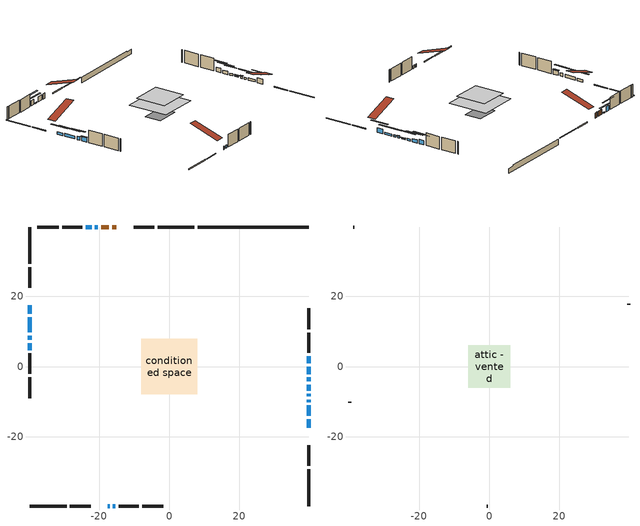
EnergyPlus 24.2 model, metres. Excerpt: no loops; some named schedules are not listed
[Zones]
conditioned space
 floor outside (Floor1 construction): -3.05,-3.05 -3.05,3.05 3.05,3.05 3.05,-3.05 z0.45
 floor adiabatic (AdiabaticFloorConstruction): -7.97,-7.97 -7.97,7.97 7.97,7.97 7.97,-7.97 z2.89
 floor foundation (Slab1 construction): -4.57,-3.35 -4.57,3.35 4.57,3.35 4.57,-3.35 z-1.68
 wall outside (RimJoist1 construction): 7.21,39.84 -3.31,39.84 / -39.84,-39.84 -29.32,-39.84 / -39.84,39.84 -39.84,29.32 / 39.84,-39.84 39.84,-29.32 z0.45:0.75
 wall outside (RimJoist2 construction): -4.24,39.84 -10.18,39.84 / -28.39,-39.84 -22.45,-39.84 / -39.84,28.39 -39.84,22.45 / 39.84,-28.39 39.84,-22.45 z0.45:0.75
 wall outside (AdiabaticWallConstruction 1): -15.13,39.84 -16.33,39.84 / -17.26,39.84 -19.47,39.84 z0.45:2.48
 wall outside (AdiabaticWallConstruction): -17.5,-39.84 -17.05,-39.84 / -16.12,-39.84 -15.4,-39.84 / 39.84,-2.17 39.84,-0.03 z0.45:1.67; 39.84,-17.49 39.84,-15.06 z0.45:2.28; 39.84,-14.13 39.84,-11.08 z0.45:1.29; 39.84,-10.15 39.84,-9.49 z0.45:1.19; 39.84,-8.56 39.84,-7.8 z0.45:1.21; -39.84,17.5 -39.84,15.06 z0.45:1.42; -39.84,14.13 -39.84,9.76 z0.45:1.59; 39.84,-6.87 39.84,-5.19 / -20.4,39.84 -21.24,39.84 z0.45:0.86; 39.84,-4.26 39.84,-3.09 z0.45:1.27; 39.84,0.9 39.84,2.93 / -39.84,6.68 -39.84,4.64 z0.45:2.1; -22.17,39.84 -23.9,39.84 z0.45:2.48; -39.84,8.83 -39.84,7.61 z0.45:1.8
 wall outside (Wall1 construction): -24.83,39.84 -30.63,39.84 / -14.47,-39.84 -8.67,-39.84 / -39.84,3.72 -39.84,-2.08 / 39.84,3.86 39.84,9.66 z0.45:5.33
 wall outside (Wall2 construction): -31.56,39.84 -37.63,39.84 / -7.74,-39.84 -1.67,-39.84 / -39.84,-3.01 -39.84,-9.09 / 39.84,10.59 39.84,16.66 z0.45:5.33
 wall foundation (FoundationWall1 construction): 8.14,39.84,-1.68 8.14,39.84,0.45 36.67,39.84,0.45 36.67,39.84,0.13 39.84,39.84,0.13 39.84,39.84,-1.68
 window (WindowConstruction 12): -17.49,-39.84 -17.05,-39.84 z0.45:1.67
 window (WindowConstruction 6): 39.84,-17.49 39.84,-15.06 z0.45:2.28
 window (WindowConstruction 7): 39.84,-14.13 39.84,-11.08 z0.45:1.29
 window (WindowConstruction 8): 39.84,-10.15 39.84,-9.49 z0.45:1.19
 window (WindowConstruction 9): 39.84,-8.56 39.84,-7.8 z0.45:1.21
 window (WindowConstruction 10): -39.84,17.49 -39.84,15.06 z0.45:1.42
 window (WindowConstruction 11): -39.84,14.13 -39.84,9.76 z0.45:1.59
 window (WindowConstruction 13): -16.12,-39.84 -15.4,-39.84 z0.45:1.67
 window (WindowConstruction 14): 39.84,-6.87 39.84,-5.19 z0.45:0.86
 window (WindowConstruction 15): -20.4,39.84 -21.24,39.84 z0.45:0.86
 window (WindowConstruction): 39.84,-4.26 39.84,-3.09 z0.45:1.26
 window (WindowConstruction 1): 39.84,-2.17 39.84,-0.03 z0.45:1.67
 window (WindowConstruction 2): 39.84,0.9 39.84,2.93 z0.45:2.1
 window (WindowConstruction 3): -22.17,39.84 -23.9,39.84 z0.45:2.48
 window (WindowConstruction 4): -39.84,8.83 -39.84,7.61 z0.45:1.8
 window (WindowConstruction 5): -39.84,6.68 -39.84,4.65 z0.45:2.1
 door (Door): -15.13,39.84 -16.33,39.84 z0.45:2.48
 door (Door 1): -17.26,39.84 -19.47,39.84 z0.45:2.48
 ceiling adiabatic (AdiabaticFloorConstruction): 7.97,-7.97 7.97,7.97 -7.97,7.97 -7.97,-7.97 z2.89
attic - vented
 floor to conditioned space (Floor2 construction Reversed): -6.03,-6.03 -6.03,6.03 6.03,6.03 6.03,-6.03 z5.33
 wall outside (Wall3 construction): -38.56,39.84 -38.91,39.84 / -0.74,-39.84 -0.39,-39.84 / -39.84,-10.02 -39.84,-10.37 / 39.84,17.59 39.84,17.94 z0.45:5.33
 roof outside (Roof1 construction): -14.21,39.84,5.33 -14.21,28.08,9.25 -11.11,28.08,9.25 -11.11,39.84,5.33; -18.42,-39.84,5.33 -18.42,-28.08,9.25 -21.52,-28.08,9.25 -21.52,-39.84,5.33; -39.84,18.42,5.33 -28.08,18.42,9.25 -28.08,21.52,9.25 -39.84,21.52,5.33; 39.84,-18.42,5.33 28.08,-18.42,9.25 28.08,-21.52,9.25 39.84,-21.52,5.33
shading: 39.84,-12.57 39.84,-19.98 40.25,-19.98 40.25,-12.57 z4.77; 39.84,-8.59 39.84,-16.62 40.25,-16.62 40.25,-8.59 z3.78; 39.84,-7 39.84,-12.64 40.25,-12.64 40.25,-7 z3.68; 39.84,-7.6 39.84,-8.76 40.25,-8.76 40.25,-7.6 z1.41; -39.84,12.57 -39.84,19.98 -40.25,19.98 -40.25,12.57 z3.91; -39.84,7.27 -39.84,16.62 -40.25,16.62 -40.25,7.27 z4.08; 39.84,-4.99 39.84,-7.07 40.25,-7.07 40.25,-4.99 z1.06; -23.73,39.84 -17.91,39.84 -17.91,40.25 -23.73,40.25 z3.35; 39.84,-0.6 39.84,-6.75 40.25,-6.75 40.25,-0.6 z3.75; 39.84,2.46 39.84,-4.66 40.25,-4.66 40.25,2.46 z4.16; 39.84,5.42 39.84,-1.59 40.25,-1.59 40.25,5.42 z4.59; -26.39,39.84 -19.68,39.84 -19.68,40.25 -26.39,40.25 z4.97; -39.84,5.12 -39.84,11.32 -40.25,11.32 -40.25,5.12 z4.29; -39.84,4.44 -39.84,6.88 -40.25,6.88 -40.25,4.44 z2.3
[Building]
Building 1: Terrain=Suburbs
[Site:Location]
London AP_ON: Latitude {deg}=43.03; Longitude {deg}=-81.15; Time Zone {hr}=-5; Elevation {m}=278; Keep Site Location Information=Yes
[Site:GroundTemperature:Shallow]
3.98693, 1.93205, 1.76749, 2.74264, 6.6573, 10.5537, 13.9317, 16.0716, 16.2534, 14.513, 11.2211, 7.44421
[Site:WaterMainsTemperature]
Calculation Method=Schedule; Temperature Schedule=mains temperature schedule
[Material] Roughness=Rough; Thermal Absorptance=0.9
Name | Thickness {m} | Conductivity {W/m-K} | Density {kg/m3} | Specific Heat {J/kg-K} | Solar Absorptance | Visible Absorptance
asphalt or fiberglass shingles | 0.00635 | 0.162714 | 1121.4 | 1465.45 | 0.4 | 0.4
ceiling stud and cavity | 0.1397 | 0.117363 | 65.682 | 1177.47 | 0.7 | 0.7
concrete 4.0 in. | 0.1016 | 1.803125 | 2242.8 | 837.4 | 0.7 | 0.7
concrete 8.0 in. | 0.2032 | 1.803125 | 2242.8 | 837.4 | 0.7 | 0.7
door material | 0.04445 | 0.053851 | 512.64 | 1214.23 | 0.7 | 0.7
door material 1 | 0.04445 | 0.188738 | 512.64 | 1214.23 | 0.7 | 0.7
exterior vertical ins | 0.0457286 | 0.029427 | 32.04 | 1214.23 | 0.7 | 0.7
floor covering | 0.0127 | 0.0433444 | 54.468 | 1339.84 | 0.6 | 0.6
floor rigid ins; wall rigid ins | 0.512978 | 0.029427 | 32.04 | 1214.23 | 0.7 | 0.7
floor stud and cavity | 0.1397 | 0.0911719 | 92.3553 | 1139.71 | 0.7 | 0.7
floor stud and cavity 1 | 0.1397 | 1.75129 | 37.0049 | 1207.88 | 0.7 | 0.7
furniture material conditioned space 1 | 0.1524 | 0.115458 | 640.8 | 1214.23 | 0.6 | 0.6
gypsum board | 0.0127 | 0.160291 | 801 | 837.4 | 0.6 | 0.6
gypsum board 1 | 0.0127 | 0.160291 | 801 | 837.4 | 0.7 | 0.7
osb sheathing 0.5 in. | 0.0127 | 0.115458 | 512.64 | 1214.23 | 0.7 | 0.7
osb sheathing 0.75 in. | 0.01905 | 0.115458 | 512.64 | 1214.23 | 0.7 | 0.7
osb sheathing 2.0 in. | 0.0508 | 0.115458 | 512.64 | 1214.23 | 0.7 | 0.7
rim joist stud and cavity | 0.0508 | 0.177588 | 50.32683 | 1063.81 | 0.6 | 0.6
rim joist stud and cavity 1 | 0.0508 | 0.029095 | 125.044 | 1163.47 | 0.6 | 0.6
wall stud and cavity | 0.1397 | 0.0812893 | 139.0536 | 1170.24 | 0.7 | 0.7
wall stud and cavity 1 | 0.1397 | 0.0815399 | 139.0536 | 1170.24 | 0.7 | 0.7
wall stud and cavity 2 | 0.0889 | 6.1454 | 50.32683 | 1063.81 | 0.6 | 0.6
wall stud and cavity 3 | 0.0889 | 0.380278 | 52.3479 | 1209.89 | 0.7 | 0.7
wall stud and cavity 4 | 0.0889 | 0.391764 | 83.0341 | 1211.67 | 0.7 | 0.7
wood siding | 0.0254 | 0.102417 | 544.68 | 1172.36 | 0.4 | 0.4
wood siding 1 | 0.00254 | 0.102417 | 544.68 | 1172.36 | 0.4 | 0.4
wood siding 2; wood siding 3; wood siding 4 | 0.0254 | 0.102417 | 544.68 | 1172.36 | 0.7 | 0.7
[WindowMaterial:SimpleGlazingSystem]
Name | U-Factor {W/m2-K} | Solar Heat Gain Coefficient
WindowMaterial | 3.00537 | 0.53
WindowMaterial 1 | 2.94177 | 0.61
WindowMaterial 10 | 2.94348 | 0.61
WindowMaterial 11 | 6.84426 | 0.7
WindowMaterial 12 | 6.802244 | 0.72
WindowMaterial 13 | 3.06101 | 0.39
WindowMaterial 14 | 7.84927 | 0.65
WindowMaterial 2 | 2.93155 | 0.63
WindowMaterial 3 | 6.816439 | 0.79
WindowMaterial 4 | 2.97584 | 0.58
WindowMaterial 5 | 2.95142 | 0.6
WindowMaterial 6 | 2.983789 | 0.55
WindowMaterial 7 | 3.05704 | 0.44
WindowMaterial 8 | 3.05136 | 0.46
WindowMaterial 9 | 2.99401 | 0.55
[Construction]
AdiabaticFloorConstruction: floor stud and cavity 1, floor rigid ins, osb sheathing 0.75 in., floor covering
AdiabaticWallConstruction: wood siding 3, wall rigid ins, wall stud and cavity 3, gypsum board
AdiabaticWallConstruction 1: wood siding 4, wall rigid ins, wall stud and cavity 3, gypsum board
Door: door material
Door 1: door material 1
Floor1 construction: floor stud and cavity, osb sheathing 0.75 in., floor covering
Floor2 construction Reversed: gypsum board, ceiling stud and cavity
FoundationWall1 construction: concrete 8.0 in., gypsum board 1
furniture construction conditioned space 1: furniture material conditioned space 1
PartitionWallConstruction: gypsum board, wall stud and cavity 4, gypsum board
RimJoist1 construction: wood siding 2, rim joist stud and cavity
RimJoist2 construction: wood siding 2, osb sheathing 2.0 in., rim joist stud and cavity 1
Roof1 construction: asphalt or fiberglass shingles
Slab1 construction: concrete 4.0 in.
Wall1 construction: wood siding, osb sheathing 0.5 in., wall stud and cavity, gypsum board
Wall2 construction: wood siding, osb sheathing 0.5 in., wall stud and cavity 1, gypsum board
Wall3 construction: wood siding 1, wall stud and cavity 2
WindowConstruction: WindowMaterial
WindowConstruction 1: WindowMaterial 1
WindowConstruction 10: WindowMaterial 9
WindowConstruction 11: WindowMaterial 10
WindowConstruction 12: WindowMaterial 11
WindowConstruction 13: WindowMaterial 12
WindowConstruction 14: WindowMaterial 13
WindowConstruction 15: WindowMaterial 14
WindowConstruction 2; WindowConstruction 5: WindowMaterial 2
WindowConstruction 3: WindowMaterial 3
WindowConstruction 4: WindowMaterial 4
WindowConstruction 6: WindowMaterial 5
WindowConstruction 7: WindowMaterial 6
WindowConstruction 8: WindowMaterial 7
WindowConstruction 9: WindowMaterial 8
[Zone] Multiplier=1; Part of Total Floor Area=Yes
Name | Volume {m3}
attic - vented | 92.6625
conditioned space | 767.5
[Space]
Name | Zone | Volume {m3}
attic - vented 1 | attic - vented | 92.6625
conditioned space 1 | conditioned space | 767.5
[ZoneInfiltration:EffectiveLeakageArea]
infil attic - vented 1: Zone or Space=attic - vented 1; Schedule=Always On Discrete; Effective Air Leakage Area {cm2}=6356.51; Stack Coefficient=0.000611612; Wind Coefficient=1.67093e-05
[ZoneMixing]
whole house fan mix: Zone or Space=attic - vented; Schedule=Always On Continuous; Design Flow Rate Calculation Method=Flow/Zone; Design Flow Rate {m3/s}=0; Source Zone or Space=conditioned space
[SurfaceProperty:ExposedFoundationPerimeter]
Slab1: Exposed Perimeter Calculation Method=TotalExposedPerimeter; Total Exposed Perimeter {m}=31.7
[InternalMass] Zone or ZoneList=conditioned space; Space or SpaceList=conditioned space 1
Name | Construction | Surface Area {m2}
furniture mass conditioned space 1 | furniture construction conditioned space 1 | 141.072
partition wall mass | PartitionWallConstruction | 352.681
[Lights]
interior lighting: Zone or ZoneList or Space or SpaceList=conditioned space 1; Schedule=interior lighting schedule; Design Level Calculation Method=LightingLevel; Lighting Level {W}=343.2; Return Air Fraction=0; Fraction Radiant=0.6; Fraction Visible=0.2; Fraction Replaceable=1
[People]
occupants: Zone or ZoneList or Space or SpaceList=conditioned space 1; Number of People Schedule=occupants schedule; Number of People Calculation Method=People; Number of People=3; Fraction Radiant=0.314171; Sensible Heat Fraction=0.56303; Activity Level Schedule=occupants activity schedule; Carbon Dioxide Generation Rate {m3/s-W}=0; Enable ASHRAE 55 Comfort Warnings=No; Mean Radiant Temperature Calculation Type=EnclosureAveraged
[ElectricEquipment] Zone or ZoneList or Space or SpaceList=conditioned space 1; Design Level Calculation Method=EquipmentLevel
Name | Schedule | Design Level {W} | Fraction Latent | Fraction Radiant | Fraction Lost
clothes dryer | clothes dryer schedule | 140.772 | 0.015 | 0.081 | 0.85
clothes washer | clothes washer schedule | 32.1985 | 0.03 | 0.162 | 0.7
cooking range | cooking range schedule | 215.147 | 0.08 | 0.432 | 0.2
dishwasher | dishwasher schedule | 66.8632 | 0.3 | 0.18 | 0.4
fridge | fridge schedule | 72.9452 | 0 | 0.6 | 0
mech vent house fan | mech vent house fan schedule | 0.95 | 0 | 0 | 1
mech vent house fan cfis | mech vent house fan cfis schedule | 0 | 0 | 0 | 0
misc plug loads | misc plug loads schedule | 494.7 | 0.045 | 0.513 | 0.1
whole house fan | Always On Discrete | 0 | 0 | 0 | 1
[OtherEquipment] Zone or ZoneList or Space or SpaceList=conditioned space 1; Design Level Calculation Method=EquipmentLevel
Name | Fuel Type | Schedule | Design Level {W} | Fraction Latent | Fraction Radiant | Fraction Lost
clothes dryer 1 | Electricity | clothes dryer schedule | 0 | 0.015 | 0.081 | 0.85
cooking range 1 | Electricity | cooking range schedule | 0 | 0.08 | 0.432 | 0.2
general water use latent | None | general water use schedule | 62.594 | 1 | 0 | 0
general water use sensible | None | general water use schedule | -61.6891 | 0 | 0.6 | 0
mech vent house fan latent load | None | Always On Discrete | 0 | 1 | 0 | 0
mech vent house fan sensible load | None | Always On Discrete | 0 | 0 | 0 | 0
water heater energy adjustment1 | NaturalGas | Always On Discrete | 0.01 | 0 | 0 | 1
[ZoneInfiltration:DesignFlowRate] Zone or ZoneList or Space or SpaceList=conditioned space 1; Schedule=Always On Discrete; Design Flow Rate Calculation Method=Flow/Zone; Design Flow Rate {m3/s}=0
infil flow; natural vent flow; whole house fan flow
[Foundation:Kiva]
Foundation Kiva 1: Initial Indoor Air Temperature {C}=18; Wall Height Above Grade {m}=0.450007; Wall Depth Below Slab {m}=0.2032; Custom Block Material Name 1=exterior vertical ins; Custom Block Depth 1 {m}=2.13; Custom Block X Position 1 {m}=0.2159; Custom Block Z Position 1 {m}=0
[Foundation:Kiva:Settings]
Soil Conductivity {W/m-K}=0.849921; Soil Density {kg/m3}=1842.3; Soil Specific Heat {J/kg-K}=418.7; Ground Solar Absorptivity=0.9; Ground Thermal Absorptivity=0.9; Ground Surface Roughness {m}=0.03; Far-Field Width {m}=40; Deep-Ground Boundary Condition=ZeroFlux; Deep-Ground Depth {m}=40; Minimum Cell Dimension {m}=0.2; Maximum Cell Growth Coefficient=3; Simulation Timestep=Timestep
[Exterior:Lights]
exterior lighting: Schedule=exterior lighting schedule; Design Level {W}=75.6
[Schedule:Constant]
Name | Hourly Value
Always On Continuous; mech vent house fan schedule; mech vent house fan cfis schedule; Always On Discrete | 1
occupants activity schedule | 117.228
fridge schedule | 0
[Schedule:Week:Daily]
interior lighting schedule Week Rule - Jan1-Jan27: interior lighting schedule day, interior lighting schedule day, interior lighting schedule day, interior lighting schedule day, interior lighting schedule day, interior lighting schedule day, interior lighting schedule day, interior lighting schedule default day, interior lighting schedule default day, interior lighting schedule default day, interior lighting schedule default day, interior lighting schedule default day
interior lighting schedule Week Rule - Jan28-Feb3: interior lighting schedule day, interior lighting schedule day, interior lighting schedule day, interior lighting schedule day, interior lighting schedule day 1, interior lighting schedule day 1, interior lighting schedule day 1, interior lighting schedule default day, interior lighting schedule default day, interior lighting schedule default day, interior lighting schedule default day, interior lighting schedule default day
interior lighting schedule Week Rule - Feb4-Feb24: interior lighting schedule day 1, interior lighting schedule day 1, interior lighting schedule day 1, interior lighting schedule day 1, interior lighting schedule day 1, interior lighting schedule day 1, interior lighting schedule day 1, interior lighting schedule default day, interior lighting schedule default day, interior lighting schedule default day, interior lighting schedule default day, interior lighting schedule default day
interior lighting schedule Week Rule - Feb25-Mar3: interior lighting schedule day 1, interior lighting schedule day 1, interior lighting schedule day 1, interior lighting schedule day 1, interior lighting schedule day 2, interior lighting schedule day 2, interior lighting schedule day 2, interior lighting schedule default day, interior lighting schedule default day, interior lighting schedule default day, interior lighting schedule default day, interior lighting schedule default day
interior lighting schedule Week Rule - Mar4-Mar31: interior lighting schedule day 2, interior lighting schedule day 2, interior lighting schedule day 2, interior lighting schedule day 2, interior lighting schedule day 2, interior lighting schedule day 2, interior lighting schedule day 2, interior lighting schedule default day, interior lighting schedule default day, interior lighting schedule default day, interior lighting schedule default day, interior lighting schedule default day
interior lighting schedule Week Rule - Apr1-Apr28: interior lighting schedule day 3, interior lighting schedule day 3, interior lighting schedule day 3, interior lighting schedule day 3, interior lighting schedule day 3, interior lighting schedule day 3, interior lighting schedule day 3, interior lighting schedule default day, interior lighting schedule default day, interior lighting schedule default day, interior lighting schedule default day, interior lighting schedule default day
interior lighting schedule Week Rule - Apr29-May5: interior lighting schedule day 3, interior lighting schedule day 3, interior lighting schedule day 4, interior lighting schedule day 4, interior lighting schedule day 4, interior lighting schedule day 4, interior lighting schedule day 4, interior lighting schedule default day, interior lighting schedule default day, interior lighting schedule default day, interior lighting schedule default day, interior lighting schedule default day
interior lighting schedule Week Rule - May6-May26: interior lighting schedule day 4, interior lighting schedule day 4, interior lighting schedule day 4, interior lighting schedule day 4, interior lighting schedule day 4, interior lighting schedule day 4, interior lighting schedule day 4, interior lighting schedule default day, interior lighting schedule default day, interior lighting schedule default day, interior lighting schedule default day, interior lighting schedule default day
interior lighting schedule Week Rule - May27-Jun2: interior lighting schedule day 4, interior lighting schedule day 4, interior lighting schedule day 4, interior lighting schedule day 4, interior lighting schedule day 4, interior lighting schedule day 5, interior lighting schedule day 5, interior lighting schedule default day, interior lighting schedule default day, interior lighting schedule default day, interior lighting schedule default day, interior lighting schedule default day
interior lighting schedule Week Rule - Jun3-Jun30: interior lighting schedule day 5, interior lighting schedule day 5, interior lighting schedule day 5, interior lighting schedule day 5, interior lighting schedule day 5, interior lighting schedule day 5, interior lighting schedule day 5, interior lighting schedule default day, interior lighting schedule default day, interior lighting schedule default day, interior lighting schedule default day, interior lighting schedule default day
interior lighting schedule Week Rule - Jul1-Jul28: interior lighting schedule day 6, interior lighting schedule day 6, interior lighting schedule day 6, interior lighting schedule day 6, interior lighting schedule day 6, interior lighting schedule day 6, interior lighting schedule day 6, interior lighting schedule default day, interior lighting schedule default day, interior lighting schedule default day, interior lighting schedule default day, interior lighting schedule default day
interior lighting schedule Week Rule - Jul29-Aug4: interior lighting schedule day 6, interior lighting schedule day 6, interior lighting schedule day 6, interior lighting schedule day 7, interior lighting schedule day 7, interior lighting schedule day 7, interior lighting schedule day 7, interior lighting schedule default day, interior lighting schedule default day, interior lighting schedule default day, interior lighting schedule default day, interior lighting schedule default day
interior lighting schedule Week Rule - Aug5-Aug25: interior lighting schedule day 7, interior lighting schedule day 7, interior lighting schedule day 7, interior lighting schedule day 7, interior lighting schedule day 7, interior lighting schedule day 7, interior lighting schedule day 7, interior lighting schedule default day, interior lighting schedule default day, interior lighting schedule default day, interior lighting schedule default day, interior lighting schedule default day
interior lighting schedule Week Rule - Aug26-Sep1: interior lighting schedule day 7, interior lighting schedule day 7, interior lighting schedule day 7, interior lighting schedule day 7, interior lighting schedule day 7, interior lighting schedule day 7, interior lighting schedule day 8, interior lighting schedule default day, interior lighting schedule default day, interior lighting schedule default day, interior lighting schedule default day, interior lighting schedule default day
interior lighting schedule Week Rule - Sep2-Sep29: interior lighting schedule day 8, interior lighting schedule day 8, interior lighting schedule day 8, interior lighting schedule day 8, interior lighting schedule day 8, interior lighting schedule day 8, interior lighting schedule day 8, interior lighting schedule default day, interior lighting schedule default day, interior lighting schedule default day, interior lighting schedule default day, interior lighting schedule default day
interior lighting schedule Week Rule - Sep30-Oct6: interior lighting schedule day 8, interior lighting schedule day 9, interior lighting schedule day 9, interior lighting schedule day 9, interior lighting schedule day 9, interior lighting schedule day 9, interior lighting schedule day 9, interior lighting schedule default day, interior lighting schedule default day, interior lighting schedule default day, interior lighting schedule default day, interior lighting schedule default day
interior lighting schedule Week Rule - Oct7-Oct27: interior lighting schedule day 9, interior lighting schedule day 9, interior lighting schedule day 9, interior lighting schedule day 9, interior lighting schedule day 9, interior lighting schedule day 9, interior lighting schedule day 9, interior lighting schedule default day, interior lighting schedule default day, interior lighting schedule default day, interior lighting schedule default day, interior lighting schedule default day
interior lighting schedule Week Rule - Oct28-Nov3: interior lighting schedule day 9, interior lighting schedule day 9, interior lighting schedule day 9, interior lighting schedule day 9, interior lighting schedule day 10, interior lighting schedule day 10, interior lighting schedule day 10, interior lighting schedule default day, interior lighting schedule default day, interior lighting schedule default day, interior lighting schedule default day, interior lighting schedule default day
interior lighting schedule Week Rule - Nov4-Nov24: interior lighting schedule day 10, interior lighting schedule day 10, interior lighting schedule day 10, interior lighting schedule day 10, interior lighting schedule day 10, interior lighting schedule day 10, interior lighting schedule day 10, interior lighting schedule default day, interior lighting schedule default day, interior lighting schedule default day, interior lighting schedule default day, interior lighting schedule default day
interior lighting schedule Week Rule - Nov25-Dec1: interior lighting schedule day 10, interior lighting schedule day 10, interior lighting schedule day 10, interior lighting schedule day 10, interior lighting schedule day 10, interior lighting schedule day 10, interior lighting schedule day 11, interior lighting schedule default day, interior lighting schedule default day, interior lighting schedule default day, interior lighting schedule default day, interior lighting schedule default day
interior lighting schedule Week Rule - Dec2-Dec31: interior lighting schedule day 11, interior lighting schedule day 11, interior lighting schedule day 11, interior lighting schedule day 11, interior lighting schedule day 11, interior lighting schedule day 11, interior lighting schedule day 11, interior lighting schedule default day, interior lighting schedule default day, interior lighting schedule default day, interior lighting schedule default day, interior lighting schedule default day
occupants schedule Week Rule - Jan1-Dec31: occupants schedule day, occupants schedule day, occupants schedule day, occupants schedule day, occupants schedule day, occupants schedule day, occupants schedule day, occupants schedule default day, occupants schedule default day, occupants schedule default day, occupants schedule default day, occupants schedule default day
clothes dryer schedule Week Rule - Jan1-Dec31: clothes dryer schedule day, clothes dryer schedule day, clothes dryer schedule day, clothes dryer schedule day, clothes dryer schedule day, clothes dryer schedule day, clothes dryer schedule day, clothes dryer schedule default day, clothes dryer schedule default day, clothes dryer schedule default day, clothes dryer schedule default day, clothes dryer schedule default day
clothes washer schedule Week Rule - Jan1-Dec31: clothes washer schedule day, clothes washer schedule day, clothes washer schedule day, clothes washer schedule day, clothes washer schedule day, clothes washer schedule day, clothes washer schedule day, clothes washer schedule default day, clothes washer schedule default day, clothes washer schedule default day, clothes washer schedule default day, clothes washer schedule default day
cooking range schedule Week Rule - Jan1-Dec31: cooking range schedule day, cooking range schedule day, cooking range schedule day, cooking range schedule day, cooking range schedule day, cooking range schedule day, cooking range schedule day, cooking range schedule default day, cooking range schedule default day, cooking range schedule default day, cooking range schedule default day, cooking range schedule default day
dishwasher schedule Week Rule - Jan1-Dec31: dishwasher schedule day, dishwasher schedule day, dishwasher schedule day, dishwasher schedule day, dishwasher schedule day, dishwasher schedule day, dishwasher schedule day, dishwasher schedule default day, dishwasher schedule default day, dishwasher schedule default day, dishwasher schedule default day, dishwasher schedule default day
misc plug loads schedule Week Rule - Jan1-Dec31: misc plug loads schedule day, misc plug loads schedule day, misc plug loads schedule day, misc plug loads schedule day, misc plug loads schedule day, misc plug loads schedule day, misc plug loads schedule day, misc plug loads schedule default day, misc plug loads schedule default day, misc plug loads schedule default day, misc plug loads schedule default day, misc plug loads schedule default day
general water use schedule Week Rule - Jan1-Dec31: general water use schedule day, general water use schedule day, general water use schedule day, general water use schedule day, general water use schedule day, general water use schedule day, general water use schedule day, general water use schedule default day, general water use schedule default day, general water use schedule default day, general water use schedule default day, general water use schedule default day
exterior lighting schedule Week Rule - Jan1-Jan27: exterior lighting schedule day, exterior lighting schedule day, exterior lighting schedule day, exterior lighting schedule day, exterior lighting schedule day, exterior lighting schedule day, exterior lighting schedule day, exterior lighting schedule default day, exterior lighting schedule default day, exterior lighting schedule default day, exterior lighting schedule default day, exterior lighting schedule default day
exterior lighting schedule Week Rule - Jan28-Feb3: exterior lighting schedule day, exterior lighting schedule day, exterior lighting schedule day, exterior lighting schedule day, exterior lighting schedule day 1, exterior lighting schedule day 1, exterior lighting schedule day 1, exterior lighting schedule default day, exterior lighting schedule default day, exterior lighting schedule default day, exterior lighting schedule default day, exterior lighting schedule default day
exterior lighting schedule Week Rule - Feb4-Feb24: exterior lighting schedule day 1, exterior lighting schedule day 1, exterior lighting schedule day 1, exterior lighting schedule day 1, exterior lighting schedule day 1, exterior lighting schedule day 1, exterior lighting schedule day 1, exterior lighting schedule default day, exterior lighting schedule default day, exterior lighting schedule default day, exterior lighting schedule default day, exterior lighting schedule default day
exterior lighting schedule Week Rule - Feb25-Mar3: exterior lighting schedule day 1, exterior lighting schedule day 1, exterior lighting schedule day 1, exterior lighting schedule day 1, exterior lighting schedule day 2, exterior lighting schedule day 2, exterior lighting schedule day 2, exterior lighting schedule default day, exterior lighting schedule default day, exterior lighting schedule default day, exterior lighting schedule default day, exterior lighting schedule default day
exterior lighting schedule Week Rule - Mar4-Mar31: exterior lighting schedule day 2, exterior lighting schedule day 2, exterior lighting schedule day 2, exterior lighting schedule day 2, exterior lighting schedule day 2, exterior lighting schedule day 2, exterior lighting schedule day 2, exterior lighting schedule default day, exterior lighting schedule default day, exterior lighting schedule default day, exterior lighting schedule default day, exterior lighting schedule default day
exterior lighting schedule Week Rule - Apr1-Apr28: exterior lighting schedule day 3, exterior lighting schedule day 3, exterior lighting schedule day 3, exterior lighting schedule day 3, exterior lighting schedule day 3, exterior lighting schedule day 3, exterior lighting schedule day 3, exterior lighting schedule default day, exterior lighting schedule default day, exterior lighting schedule default day, exterior lighting schedule default day, exterior lighting schedule default day
exterior lighting schedule Week Rule - Apr29-May5: exterior lighting schedule day 3, exterior lighting schedule day 3, exterior lighting schedule day 4, exterior lighting schedule day 4, exterior lighting schedule day 4, exterior lighting schedule day 4, exterior lighting schedule day 4, exterior lighting schedule default day, exterior lighting schedule default day, exterior lighting schedule default day, exterior lighting schedule default day, exterior lighting schedule default day
exterior lighting schedule Week Rule - May6-May26: exterior lighting schedule day 4, exterior lighting schedule day 4, exterior lighting schedule day 4, exterior lighting schedule day 4, exterior lighting schedule day 4, exterior lighting schedule day 4, exterior lighting schedule day 4, exterior lighting schedule default day, exterior lighting schedule default day, exterior lighting schedule default day, exterior lighting schedule default day, exterior lighting schedule default day
exterior lighting schedule Week Rule - May27-Jun2: exterior lighting schedule day 4, exterior lighting schedule day 4, exterior lighting schedule day 4, exterior lighting schedule day 4, exterior lighting schedule day 4, exterior lighting schedule day 5, exterior lighting schedule day 5, exterior lighting schedule default day, exterior lighting schedule default day, exterior lighting schedule default day, exterior lighting schedule default day, exterior lighting schedule default day
exterior lighting schedule Week Rule - Jun3-Jun30: exterior lighting schedule day 5, exterior lighting schedule day 5, exterior lighting schedule day 5, exterior lighting schedule day 5, exterior lighting schedule day 5, exterior lighting schedule day 5, exterior lighting schedule day 5, exterior lighting schedule default day, exterior lighting schedule default day, exterior lighting schedule default day, exterior lighting schedule default day, exterior lighting schedule default day
exterior lighting schedule Week Rule - Jul1-Jul28: exterior lighting schedule day 6, exterior lighting schedule day 6, exterior lighting schedule day 6, exterior lighting schedule day 6, exterior lighting schedule day 6, exterior lighting schedule day 6, exterior lighting schedule day 6, exterior lighting schedule default day, exterior lighting schedule default day, exterior lighting schedule default day, exterior lighting schedule default day, exterior lighting schedule default day
exterior lighting schedule Week Rule - Jul29-Aug4: exterior lighting schedule day 6, exterior lighting schedule day 6, exterior lighting schedule day 6, exterior lighting schedule day 7, exterior lighting schedule day 7, exterior lighting schedule day 7, exterior lighting schedule day 7, exterior lighting schedule default day, exterior lighting schedule default day, exterior lighting schedule default day, exterior lighting schedule default day, exterior lighting schedule default day
exterior lighting schedule Week Rule - Aug5-Aug25: exterior lighting schedule day 7, exterior lighting schedule day 7, exterior lighting schedule day 7, exterior lighting schedule day 7, exterior lighting schedule day 7, exterior lighting schedule day 7, exterior lighting schedule day 7, exterior lighting schedule default day, exterior lighting schedule default day, exterior lighting schedule default day, exterior lighting schedule default day, exterior lighting schedule default day
exterior lighting schedule Week Rule - Aug26-Sep1: exterior lighting schedule day 7, exterior lighting schedule day 7, exterior lighting schedule day 7, exterior lighting schedule day 7, exterior lighting schedule day 7, exterior lighting schedule day 7, exterior lighting schedule day 8, exterior lighting schedule default day, exterior lighting schedule default day, exterior lighting schedule default day, exterior lighting schedule default day, exterior lighting schedule default day
exterior lighting schedule Week Rule - Sep2-Sep29: exterior lighting schedule day 8, exterior lighting schedule day 8, exterior lighting schedule day 8, exterior lighting schedule day 8, exterior lighting schedule day 8, exterior lighting schedule day 8, exterior lighting schedule day 8, exterior lighting schedule default day, exterior lighting schedule default day, exterior lighting schedule default day, exterior lighting schedule default day, exterior lighting schedule default day
exterior lighting schedule Week Rule - Sep30-Oct6: exterior lighting schedule day 8, exterior lighting schedule day 9, exterior lighting schedule day 9, exterior lighting schedule day 9, exterior lighting schedule day 9, exterior lighting schedule day 9, exterior lighting schedule day 9, exterior lighting schedule default day, exterior lighting schedule default day, exterior lighting schedule default day, exterior lighting schedule default day, exterior lighting schedule default day
exterior lighting schedule Week Rule - Oct7-Oct27: exterior lighting schedule day 9, exterior lighting schedule day 9, exterior lighting schedule day 9, exterior lighting schedule day 9, exterior lighting schedule day 9, exterior lighting schedule day 9, exterior lighting schedule day 9, exterior lighting schedule default day, exterior lighting schedule default day, exterior lighting schedule default day, exterior lighting schedule default day, exterior lighting schedule default day
[Schedule:Year]
interior lighting schedule: interior lighting schedule Week Rule - Jan1-Jan27, 1, 1, 1, 27, interior lighting schedule Week Rule - Jan28-Feb3, 1, 28, 2, 3, interior lighting schedule Week Rule - Feb4-Feb24, 2, 4, 2, 24, interior lighting schedule Week Rule - Feb25-Mar3, 2, 25, 3, 3, interior lighting schedule Week Rule - Mar4-Mar31, 3, 4, 3, 31, interior lighting schedule Week Rule - Apr1-Apr28, 4, 1, 4, 28, interior lighting schedule Week Rule - Apr29-May5, 4, 29, 5, 5, interior lighting schedule Week Rule - May6-May26, 5, 6, 5, 26, interior lighting schedule Week Rule - May27-Jun2, 5, 27, 6, 2, interior lighting schedule Week Rule - Jun3-Jun30, 6, 3, 6, 30, interior lighting schedule Week Rule - Jul1-Jul28, 7, 1, 7, 28, interior lighting schedule Week Rule - Jul29-Aug4, 7, 29, 8, 4, interior lighting schedule Week Rule - Aug5-Aug25, 8, 5, 8, 25, interior lighting schedule Week Rule - Aug26-Sep1, 8, 26, 9, 1, interior lighting schedule Week Rule - Sep2-Sep29, 9, 2, 9, 29, interior lighting schedule Week Rule - Sep30-Oct6, 9, 30, 10, 6, interior lighting schedule Week Rule - Oct7-Oct27, 10, 7, 10, 27, interior lighting schedule Week Rule - Oct28-Nov3, 10, 28, 11, 3, interior lighting schedule Week Rule - Nov4-Nov24, 11, 4, 11, 24, interior lighting schedule Week Rule - Nov25-Dec1, 11, 25, 12, 1, interior lighting schedule Week Rule - Dec2-Dec31, 12, 2, 12, 31
occupants schedule: occupants schedule Week Rule - Jan1-Dec31, 1, 1, 12, 31
clothes dryer schedule: clothes dryer schedule Week Rule - Jan1-Dec31, 1, 1, 12, 31
clothes washer schedule: clothes washer schedule Week Rule - Jan1-Dec31, 1, 1, 12, 31
cooking range schedule: cooking range schedule Week Rule - Jan1-Dec31, 1, 1, 12, 31
dishwasher schedule: dishwasher schedule Week Rule - Jan1-Dec31, 1, 1, 12, 31
misc plug loads schedule: misc plug loads schedule Week Rule - Jan1-Dec31, 1, 1, 12, 31
general water use schedule: general water use schedule Week Rule - Jan1-Dec31, 1, 1, 12, 31
exterior lighting schedule: exterior lighting schedule Week Rule - Jan1-Jan27, 1, 1, 1, 27, exterior lighting schedule Week Rule - Jan28-Feb3, 1, 28, 2, 3, exterior lighting schedule Week Rule - Feb4-Feb24, 2, 4, 2, 24, exterior lighting schedule Week Rule - Feb25-Mar3, 2, 25, 3, 3, exterior lighting schedule Week Rule - Mar4-Mar31, 3, 4, 3, 31, exterior lighting schedule Week Rule - Apr1-Apr28, 4, 1, 4, 28, exterior lighting schedule Week Rule - Apr29-May5, 4, 29, 5, 5, exterior lighting schedule Week Rule - May6-May26, 5, 6, 5, 26, exterior lighting schedule Week Rule - May27-Jun2, 5, 27, 6, 2, exterior lighting schedule Week Rule - Jun3-Jun30, 6, 3, 6, 30, exterior lighting schedule Week Rule - Jul1-Jul28, 7, 1, 7, 28, exterior lighting schedule Week Rule - Jul29-Aug4, 7, 29, 8, 4, exterior lighting schedule Week Rule - Aug5-Aug25, 8, 5, 8, 25, exterior lighting schedule Week Rule - Aug26-Sep1, 8, 26, 9, 1, exterior lighting schedule Week Rule - Sep2-Sep29, 9, 2, 9, 29, exterior lighting schedule Week Rule - Sep30-Oct6, 9, 30, 10, 6, exterior lighting schedule Week Rule - Oct7-Oct27, 10, 7, 10, 27, exterior lighting schedule Week Rule - Oct28-Nov3, 10, 28, 11, 3, exterior lighting schedule Week Rule - Nov4-Nov24, 11, 4, 11, 24, exterior lighting schedule Week Rule - Nov25-Dec1, 11, 25, 12, 1, exterior lighting schedule Week Rule - Dec2-Dec31, 12, 2, 12, 31
[Schedule:Compact]
mains temperature schedule: Through: 01/01, For: AllDays, Until: 24:00, 7.96722, Through: 01/02, For: AllDays, Until: 24:00, 7.89722, Through: 01/03, For: AllDays, Until: 24:00, 7.82778, Through: 01/04, For: AllDays, Until: 24:00, 7.76, Through: 01/05, For: AllDays, Until: 24:00, 7.69333, Through: 01/06, For: AllDays, Until: 24:00, 7.62778, Through: 01/07, For: AllDays, Until: 24:00, 7.56389, Through: 01/08, For: AllDays, Until: 24:00, 7.50167, Through: 01/09, For: AllDays, Until: 24:00, 7.44056, Through: 01/10, For: AllDays, Until: 24:00, 7.38056, Through: 01/11, For: AllDays, Until: 24:00, 7.32222, Through: 01/12, For: AllDays, Until: 24:00, 7.26556, Through: 01/13, For: AllDays, Until: 24:00, 7.21, Through: 01/14, For: AllDays, Until: 24:00, 7.15556, Through: 01/15, For: AllDays, Until: 24:00, 7.10333, Through: 01/16, For: AllDays, Until: 24:00, 7.05222, Through: 01/17, For: AllDays, Until: 24:00, 7.00278, Through: 01/18, For: AllDays, Until: 24:00, 6.955, Through: 01/19, For: AllDays, Until: 24:00, 6.90833, Through: 01/20, For: AllDays, Until: 24:00, 6.86389, Through: 01/21, For: AllDays, Until: 24:00, 6.82056, Through: 01/22, For: AllDays, Until: 24:00, 6.77889, Through: 01/23, For: AllDays, Until: 24:00, 6.73889, Through: 01/24, For: AllDays, Until: 24:00, 6.7, Through: 01/25, For: AllDays, Until: 24:00, 6.66333, Through: 01/26, For: AllDays, Until: 24:00, 6.62833, Through: 01/27, For: AllDays, Until: 24:00, 6.59444, Through: 01/28, For: AllDays, Until: 24:00, 6.56278, Through: 01/29, For: AllDays, Until: 24:00, 6.53222, Through: 01/30, For: AllDays, Until: 24:00, 6.50389, Through: 01/31, For: AllDays, Until: 24:00, 6.47722, Through: 02/01, For: AllDays, Until: 24:00, 6.45167, Through: 02/02, For: AllDays, Until: 24:00, 6.42833, Through: 02/03, For: AllDays, Until: 24:00, 6.40667, Through: 02/04, For: AllDays, Until: 24:00, 6.38611, Through: 02/05, For: AllDays, Until: 24:00, 6.36778, Through: 02/06, For: AllDays, Until: 24:00, 6.35111, Through: 02/07, For: AllDays, Until: 24:00, 6.33611, Through: 02/08, For: AllDays, Until: 24:00, 6.32333, Through: 02/09, For: AllDays, Until: 24:00, 6.31167, Through: 02/10, For: AllDays, Until: 24:00, 6.30222, Through: 02/11, For: AllDays, Until: 24:00, 6.29389, Through: 02/12, For: AllDays, Until: 24:00, 6.28778, Through: 02/13, For: AllDays, Until: 24:00, 6.28333, Through: 02/14, For: AllDays, Until: 24:00, 6.28056, Through: 02/15, For: AllDays, Until: 24:00, 6.27944, Through: 02/16, For: AllDays, Until: 24:00, 6.28, Through: 02/17, For: AllDays, Until: 24:00, 6.28278, Through: 02/18, For: AllDays, Until: 24:00, 6.28722, Through: 02/19, For: AllDays, Until: 24:00, 6.29278, Through: 02/20, For: AllDays, Until: 24:00, 6.30056, Through: 02/21, For: AllDays, Until: 24:00, 6.31, Through: 02/22, For: AllDays, Until: 24:00, 6.32111, Through: 02/23, For: AllDays, Until: 24:00, 6.33444, Through: 02/24, For: AllDays, Until: 24:00, 6.34889, Through: 02/25, For: AllDays, Until: 24:00, 6.36556, Through: 02/26, For: AllDays, Until: 24:00, 6.38333, Through: 02/27, For: AllDays, Until: 24:00, 6.40333, Through: 02/28, For: AllDays, Until: 24:00, 6.425, Through: 03/01, For: AllDays, Until: 24:00, 6.44833, Through: 03/02, For: AllDays, Until: 24:00, 6.47278, Through: 03/03, For: AllDays, Until: 24:00, 6.49944, Through: 03/04, For: AllDays, Until: 24:00, 6.52778, Through: 03/05, For: AllDays, Until: 24:00, 6.55778, Through: 03/06, For: AllDays, Until: 24:00, 6.58944, Through: 03/07, For: AllDays, Until: 24:00, 6.62278, Through: 03/08, For: AllDays, Until: 24:00, 6.65778, Through: 03/09, For: AllDays, Until: 24:00, 6.69444, Through: 03/10, For: AllDays, Until: 24:00, 6.73278, Through: 03/11, For: AllDays, Until: 24:00, 6.77278, Through: 03/12, For: AllDays, Until: 24:00, 6.81389, Through: 03/13, For: AllDays, Until: 24:00, 6.85722, Through: 03/14, For: AllDays, Until: 24:00, 6.90167, Through: 03/15, For: AllDays, Until: 24:00, 6.94778, Through: 03/16, For: AllDays, Until: 24:00, 6.99556, Through: 03/17, For: AllDays, Until: 24:00, 7.045, Through: 03/18, For: AllDays, Until: 24:00, 7.09556, Through: 03/19, For: AllDays, Until: 24:00, 7.14778, Through: 03/20, For: AllDays, Until: 24:00, 7.20167, Through: 03/21, For: AllDays, Until: 24:00, 7.25667, Through: 03/22, For: AllDays, Until: 24:00, 7.31333, Through: 03/23, For: AllDays, Until: 24:00, 7.37167, Through: 03/24, For: AllDays, Until: 24:00, 7.43111, Through: 03/25, For: AllDays, Until: 24:00, 7.49222, Through: 03/26, For: AllDays, Until: 24:00, 7.55444, Through: 03/27, For: AllDays, Until: 24:00, 7.61833, Through: 03/28, For: AllDays, Until: 24:00, 7.68333, Through: 03/29, For: AllDays, Until: 24:00, 7.74944, Through: 03/30, For: AllDays, Until: 24:00, 7.81722, Through: 03/31, For: AllDays, Until: 24:00, 7.88667, Through: 04/01, For: AllDays, Until: 24:00, 7.95667, Through: 04/02, For: AllDays, Until: 24:00, 8.02833, Through: 04/03, For: AllDays, Until: 24:00, 8.10111, Through: 04/04, For: AllDays, Until: 24:00, 8.175, Through: 04/05, For: AllDays, Until: 24:00, 8.25, Through: 04/06, For: AllDays, Until: 24:00, 8.32667, Through: 04/07, For: AllDays, Until: 24:00, 8.40389, Through: 04/08, For: AllDays, Until: 24:00, 8.48278, Through: 04/09, For: AllDays, Until: 24:00, 8.56222, Through: 04/10, For: AllDays, Until: 24:00, 8.64278, Through: 04/11, For: AllDays, Until: 24:00, 8.725, Through: 04/12, For: AllDays, Until: 24:00, 8.80778, Through: 04/13, For: AllDays, Until: 24:00, 8.89167, Through: 04/14, For: AllDays, Until: 24:00, 8.97611, Through: 04/15, For: AllDays, Until: 24:00, 9.06167, Through: 04/16, For: AllDays, Until: 24:00, 9.14833, Through: 04/17, For: AllDays, Until: 24:00, 9.23611, Through: 04/18, For: AllDays, Until: 24:00, 9.32444, Through: 04/19, For: AllDays, Until: 24:00, 9.41389, Through: 04/20, For: AllDays, Until: 24:00, 9.50389, Through: 04/21, For: AllDays, Until: 24:00, 9.595, Through: 04/22, For: AllDays, Until: 24:00, 9.68667, Through: 04/23, For: AllDays, Until: 24:00, 9.77889, Through: 04/24, For: AllDays, Until: 24:00, 9.87222, Through: 04/25, For: AllDays, Until: 24:00, 9.96556, Through: 04/26, For: AllDays, Until: 24:00, 10.06, Through: 04/27, For: AllDays, Until: 24:00, 10.1556, Through: 04/28, For: AllDays, Until: 24:00, 10.2511, Through: 04/29, For: AllDays, Until: 24:00, 10.3472, Through: 04/30, For: AllDays, Until: 24:00, 10.4439, Through: 05/01, For: AllDays, Until: 24:00, 10.5411, Through: 05/02, For: AllDays, Until: 24:00, 10.6389, Through: 05/03, For: AllDays, Until: 24:00, 10.7372, Through: 05/04, For: AllDays, Until: 24:00, 10.8361, Through: 05/05, For: AllDays, Until: 24:00, 10.935, Through: 05/06, For: AllDays, Until: 24:00, 11.0344, Through: 05/07, For: AllDays, Until: 24:00, 11.1344, Through: 05/08, For: AllDays, Until: 24:00, 11.2344, Through: 05/09, For: AllDays, Until: 24:00, 11.335, Through: 05/10, For: AllDays, Until: 24:00, 11.4356, Through: 05/11, For: AllDays, Until: 24:00, 11.5361, Through: 05/12, For: AllDays, Until: 24:00, 11.6372, Through: 05/13, For: AllDays, Until: 24:00, 11.7383, Through: 05/14, For: AllDays, Until: 24:00, 11.84, Through: 05/15, For: AllDays, Until: 24:00, 11.9411, Through: 05/16, For: AllDays, Until: 24:00, 12.0428, Through: 05/17, For: AllDays, Until: 24:00, 12.1444, Through: 05/18, For: AllDays, Until: 24:00, 12.2456, Through: 05/19, For: AllDays, Until: 24:00, 12.3472, Through: 05/20, For: AllDays, Until: 24:00, 12.4489, Through: 05/21, For: AllDays, Until: 24:00, 12.55, Through: 05/22, For: AllDays, Until: 24:00, 12.6517, Through: 05/23, For: AllDays, Until: 24:00, 12.7528, Through: 05/24, For: AllDays, Until: 24:00, 12.8533, Through: 05/25, For: AllDays, Until: 24:00, 12.9544, Through: 05/26, For: AllDays, Until: 24:00, 13.055, Through: 05/27, For: AllDays, Until: 24:00, 13.155, Through: 05/28, For: AllDays, Until: 24:00, 13.255, Through: 05/29, For: AllDays, Until: 24:00, 13.355, Through: 05/30, For: AllDays, Until: 24:00, 13.4539, Through: 05/31, For: AllDays, Until: 24:00, 13.5533, Through: 06/01, For: AllDays, Until: 24:00, 13.6517, Through: 06/02, For: AllDays, Until: 24:00, 13.75, Through: 06/03, For: AllDays, Until: 24:00, 13.8472, Through: 06/04, For: AllDays, Until: 24:00, 13.9444, Through: 06/05, For: AllDays, Until: 24:00, 14.0411, Through: 06/06, For: AllDays, Until: 24:00, 14.1372, Through: 06/07, For: AllDays, Until: 24:00, 14.2328, Through: 06/08, For: AllDays, Until: 24:00, 14.3278, Through: 06/09, For: AllDays, Until: 24:00, 14.4217, Through: 06/10, For: AllDays, Until: 24:00, 14.5156, Through: 06/11, For: AllDays, Until: 24:00, 14.6083, Through: 06/12, For: AllDays, Until: 24:00, 14.7006, Through: 06/13, For: AllDays, Until: 24:00, 14.7922, Through: 06/14, For: AllDays, Until: 24:00, 14.8828, Through: 06/15, For: AllDays, Until: 24:00, 14.9728, Through: 06/16, For: AllDays, Until: 24:00, 15.0617, Through: 06/17, For: AllDays, Until: 24:00, 15.15, Through: 06/18, For: AllDays, Until: 24:00, 15.2372, Through: 06/19, For: AllDays, Until: 24:00, 15.3233, Through: 06/20, For: AllDays, Until: 24:00, 15.4089, Through: 06/21, For: AllDays, Until: 24:00, 15.4933, Through: 06/22, For: AllDays, Until: 24:00, 15.5772, Through: 06/23, For: AllDays, Until: 24:00, 15.6594, Through: 06/24, For: AllDays, Until: 24:00, 15.7411, Through: 06/25, For: AllDays, Until: 24:00, 15.8217, Through: 06/26, For: AllDays, Until: 24:00, 15.9006, Through: 06/27, For: AllDays, Until: 24:00, 15.9789, Through: 06/28, For: AllDays, Until: 24:00, 16.0561, Through: 06/29, For: AllDays, Until: 24:00, 16.1322, Through: 06/30, For: AllDays, Until: 24:00, 16.2072, Through: 07/01, For: AllDays, Until: 24:00, 16.2806, Through: 07/02, For: AllDays, Until: 24:00, 16.3528, Through: 07/03, For: AllDays, Until: 24:00, 16.4244, Through: 07/04, For: AllDays, Until: 24:00, 16.4939, Through: 07/05, For: AllDays, Until: 24:00, 16.5628, Through: 07/06, For: AllDays, Until: 24:00, 16.63, Through: 07/07, For: AllDays, Until: 24:00, 16.6961, Through: 07/08, For: AllDays, Until: 24:00, 16.7606, Through: 07/09, For: AllDays, Until: 24:00, 16.8239, Through: 07/10, For: AllDays, Until: 24:00, 16.8861, Through: 07/11, For: AllDays, Until: 24:00, 16.9467, Through: 07/12, For: AllDays, Until: 24:00, 17.0056, Through: 07/13, For: AllDays, Until: 24:00, 17.0633, Through: 07/14, For: AllDays, Until: 24:00, 17.12, Through: 07/15, For: AllDays, Until: 24:00, 17.1744, Through: 07/16, For: AllDays, Until: 24:00, 17.2278, Through: 07/17, For: AllDays, Until: 24:00, 17.28, Through: 07/18, For: AllDays, Until: 24:00, 17.33, Through: 07/19, For: AllDays, Until: 24:00, 17.3789, Through: 07/20, For: AllDays, Until: 24:00, 17.4261, Through: 07/21, For: AllDays, Until: 24:00, 17.4717, Through: 07/22, For: AllDays, Until: 24:00, 17.5161, Through: 07/23, For: AllDays, Until: 24:00, 17.5583, Through: 07/24, For: AllDays, Until: 24:00, 17.5994, Through: 07/25, For: AllDays, Until: 24:00, 17.6389, Through: 07/26, For: AllDays, Until: 24:00, 17.6767, Through: 07/27, For: AllDays, Until: 24:00, 17.7128, Through: 07/28, For: AllDays, Until: 24:00, 17.7472, Through: 07/29, For: AllDays, Until: 24:00, 17.78, Through: 07/30, For: AllDays, Until: 24:00, 17.8111, Through: 07/31, For: AllDays, Until: 24:00, 17.8406, Through: 08/01, For: AllDays, Until: 24:00, 17.8683, Through: 08/02, For: AllDays, Until: 24:00, 17.8944, Through: 08/03, For: AllDays, Until: 24:00, 17.9189, Through: 08/04, For: AllDays, Until: 24:00, 17.9417, Through: 08/05, For: AllDays, Until: 24:00, 17.9628, Through: 08/06, For: AllDays, Until: 24:00, 17.9822, Through: 08/07, For: AllDays, Until: 24:00, 18, Through: 08/08, For: AllDays, Until: 24:00, 18.0156, Through: 08/09, For: AllDays, Until: 24:00, 18.03, Through: 08/10, For: AllDays, Until: 24:00, 18.0422, Through: 08/11, For: AllDays, Until: 24:00, 18.0533, Through: 08/12, For: AllDays, Until: 24:00, 18.0622, Through: 08/13, For: AllDays, Until: 24:00, 18.0694, Through: 08/14, For: AllDays, Until: 24:00, 18.0744, Through: 08/15, For: AllDays, Until: 24:00, 18.0783, Through: 08/16, For: AllDays, Until: 24:00, 18.0806, Through: 08/17, For: AllDays, Until: 24:00, 18.0806, Through: 08/18, For: AllDays, Until: 24:00, 18.0789, Through: 08/19, For: AllDays, Until: 24:00, 18.0761, Through: 08/20, For: AllDays, Until: 24:00, 18.0711, Through: 08/21, For: AllDays, Until: 24:00, 18.0639, Through: 08/22, For: AllDays, Until: 24:00, 18.0556, Through: 08/23, For: AllDays, Until: 24:00, 18.0456, Through: 08/24, For: AllDays, Until: 24:00, 18.0333, Through: 08/25, For: AllDays, Until: 24:00, 18.0194, Through: 08/26, For: AllDays, Until: 24:00, 18.0044, Through: 08/27, For: AllDays, Until: 24:00, 17.9872, Through: 08/28, For: AllDays, Until: 24:00, 17.9683, Through: 08/29, For: AllDays, Until: 24:00, 17.9478, Through: 08/30, For: AllDays, Until: 24:00, 17.9256, Through: 08/31, For: AllDays, Until: 24:00, 17.9011, Through: 09/01, For: AllDays, Until: 24:00, 17.8756, Through: 09/02, For: AllDays, Until: 24:00, 17.8483, Through: 09/03, For: AllDays, Until: 24:00, 17.8189, Through: 09/04, For: AllDays, Until: 24:00, 17.7883, Through: 09/05, For: AllDays, Until: 24:00, 17.7561, Through: 09/06, For: AllDays, Until: 24:00, 17.7222, Through: 09/07, For: AllDays, Until: 24:00, 17.6861, Through: 09/08, For: AllDays, Until: 24:00, 17.6489, Through: 09/09, For: AllDays, Until: 24:00, 17.61, Through: 09/10, For: AllDays, Until: 24:00, 17.5694, Through: 09/11, For: AllDays, Until: 24:00, 17.5272, Through: 09/12, For: AllDays, Until: 24:00, 17.4833, Through: 09/13, For: AllDays, Until: 24:00, 17.4383, Through: 09/14, For: AllDays, Until: 24:00, 17.3917, Through: 09/15, For: AllDays, Until: 24:00, 17.3433, Through: 09/16, For: AllDays, Until: 24:00, 17.2933, Through: 09/17, For: AllDays, Until: 24:00, 17.2417, Through: 09/18, For: AllDays, Until: 24:00, 17.1889, Through: 09/19, For: AllDays, Until: 24:00, 17.1344, Through: 09/20, For: AllDays, Until: 24:00, 17.0783, Through: 09/21, For: AllDays, Until: 24:00, 17.0211, Through: 09/22, For: AllDays, Until: 24:00, 16.9622, Through: 09/23, For: AllDays, Until: 24:00, 16.9022, Through: 09/24, For: AllDays, Until: 24:00, 16.8406, Through: 09/25, For: AllDays, Until: 24:00, 16.7778, Through: 09/26, For: AllDays, Until: 24:00, 16.7133, Through: 09/27, For: AllDays, Until: 24:00, 16.6478, Through: 09/28, For: AllDays, Until: 24:00, 16.5806, Through: 09/29, For: AllDays, Until: 24:00, 16.5122, Through: 09/30, For: AllDays, Until: 24:00, 16.4428, Through: 10/01, For: AllDays, Until: 24:00, 16.3717, Through: 10/02, For: AllDays, Until: 24:00, 16.3, Through: 10/03, For: AllDays, Until: 24:00, 16.2267, Through: 10/04, For: AllDays, Until: 24:00, 16.1522, Through: 10/05, For: AllDays, Until: 24:00, 16.0761, Through: 10/06, For: AllDays, Until: 24:00, 15.9994, Through: 10/07, For: AllDays, Until: 24:00, 15.9217, Through: 10/08, For: AllDays, Until: 24:00, 15.8422, Through: 10/09, For: AllDays, Until: 24:00, 15.7622, Through: 10/10, For: AllDays, Until: 24:00, 15.6811, Through: 10/11, For: AllDays, Until: 24:00, 15.5989, Through: 10/12, For: AllDays, Until: 24:00, 15.5156, Through: 10/13, For: AllDays, Until: 24:00, 15.4311, Through: 10/14, For: AllDays, Until: 24:00, 15.3461, Through: 10/15, For: AllDays, Until: 24:00, 15.26, Through: 10/16, For: AllDays, Until: 24:00, 15.1728, Through: 10/17, For: AllDays, Until: 24:00, 15.085, Through: 10/18, For: AllDays, Until: 24:00, 14.9961, Through: 10/19, For: AllDays, Until: 24:00, 14.9067, Through: 10/20, For: AllDays, Until: 24:00, 14.8161, Through: 10/21, For: AllDays, Until: 24:00, 14.725, Through: 10/22, For: AllDays, Until: 24:00, 14.6328, Through: 10/23, For: AllDays, Until: 24:00, 14.54, Through: 10/24, For: AllDays, Until: 24:00, 14.4467, Through: 10/25, For: AllDays, Until: 24:00, 14.3528, Through: 10/26, For: AllDays, Until: 24:00, 14.2578, Through: 10/27, For: AllDays, Until: 24:00, 14.1622, Through: 10/28, For: AllDays, Until: 24:00, 14.0667, Through: 10/29, For: AllDays, Until: 24:00, 13.97, Through: 10/30, For: AllDays, Until: 24:00, 13.8728, Through: 10/31, For: AllDays, Until: 24:00, 13.7756, Through: 11/01, For: AllDays, Until: 24:00, 13.6778, Through: 11/02, For: AllDays, Until: 24:00, 13.5789, Through: 11/03, For: AllDays, Until: 24:00, 13.48, Through: 11/04, For: AllDays, Until: 24:00, 13.3811, Through: 11/05, For: AllDays, Until: 24:00, 13.2817, Through: 11/06, For: AllDays, Until: 24:00, 13.1817, Through: 11/07, For: AllDays, Until: 24:00, 13.0811, Through: 11/08, For: AllDays, Until: 24:00, 12.9806, Through: 11/09, For: AllDays, Until: 24:00, 12.88, Through: 11/10, For: AllDays, Until: 24:00, 12.7789, Through: 11/11, For: AllDays, Until: 24:00, 12.6778, Through: 11/12, For: AllDays, Until: 24:00, 12.5767, Through: 11/13, For: AllDays, Until: 24:00, 12.4756, Through: 11/14, For: AllDays, Until: 24:00, 12.3739, Through: 11/15, For: AllDays, Until: 24:00, 12.2722, Through: 11/16, For: AllDays, Until: 24:00, 12.1711, Through: 11/17, For: AllDays, Until: 24:00, 12.0694, Through: 11/18, For: AllDays, Until: 24:00, 11.9678, Through: 11/19, For: AllDays, Until: 24:00, 11.8667, Through: 11/20, For: AllDays, Until: 24:00, 11.765, Through: 11/21, For: AllDays, Until: 24:00, 11.6639, Through: 11/22, For: AllDays, Until: 24:00, 11.5628, Through: 11/23, For: AllDays, Until: 24:00, 11.4617, Through: 11/24, For: AllDays, Until: 24:00, 11.3611, Through: 11/25, For: AllDays, Until: 24:00, 11.2606, Through: 11/26, For: AllDays, Until: 24:00, 11.1606, Through: 11/27, For: AllDays, Until: 24:00, 11.0606, Through: 11/28, For: AllDays, Until: 24:00, 10.9611, Through: 11/29, For: AllDays, Until: 24:00, 10.8622, Through: 11/30, For: AllDays, Until: 24:00, 10.7633, Through: 12/01, For: AllDays, Until: 24:00, 10.665, Through: 12/02, For: AllDays, Until: 24:00, 10.5672, Through: 12/03, For: AllDays, Until: 24:00, 10.4694, Through: 12/04, For: AllDays, Until: 24:00, 10.3728, Through: 12/05, For: AllDays, Until: 24:00, 10.2761, Through: 12/06, For: AllDays, Until: 24:00, 10.1806, Through: 12/07, For: AllDays, Until: 24:00, 10.085, Through: 12/08, For: AllDays, Until: 24:00, 9.99056, Through: 12/09, For: AllDays, Until: 24:00, 9.89667, Through: 12/10, For: AllDays, Until: 24:00, 9.80333, Through: 12/11, For: AllDays, Until: 24:00, 9.71056, Through: 12/12, For: AllDays, Until: 24:00, 9.61889, Through: 12/13, For: AllDays, Until: 24:00, 9.52778, Through: 12/14, For: AllDays, Until: 24:00, 9.43778, Through: 12/15, For: AllDays, Until: 24:00, 9.34778, Through: 12/16, For: AllDays, Until: 24:00, 9.25944, Through: 12/17, For: AllDays, Until: 24:00, 9.17167, Through: 12/18, For: AllDays, Until: 24:00, 9.08444, Through: 12/19, For: AllDays, Until: 24:00, 8.99889, Through: 12/20, For: AllDays, Until: 24:00, 8.91389, Through: 12/21, For: AllDays, Until: 24:00, 8.82944, Through: 12/22, For: AllDays, Until: 24:00, 8.74667, Through: 12/23, For: AllDays, Until: 24:00, 8.66444, Through: 12/24, For: AllDays, Until: 24:00, 8.58333, Through: 12/25, For: AllDays, Until: 24:00, 8.50333, Through: 12/26, For: AllDays, Until: 24:00, 8.42444, Through: 12/27, For: AllDays, Until: 24:00, 8.34667, Through: 12/28, For: AllDays, Until: 24:00, 8.27, Through: 12/29, For: AllDays, Until: 24:00, 8.19444, Through: 12/30, For: AllDays, Until: 24:00, 8.12056, Through: 12/31, For: AllDays, Until: 24:00, 8.04722
